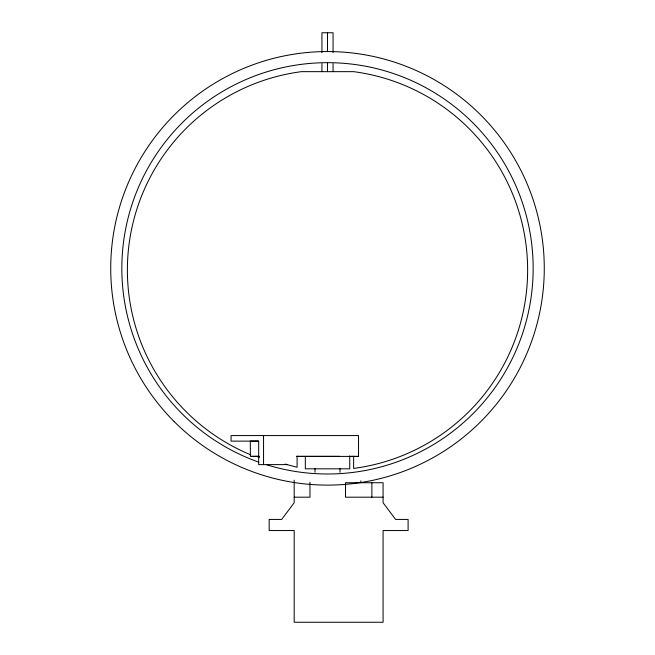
<?xml version="1.0" encoding="UTF-8"?>
<svg xmlns="http://www.w3.org/2000/svg" width="655" height="655" viewBox="0 0 655 655"><rect width="100%" height="100%" fill="white"/><g stroke="black" fill="none" stroke-linecap="round" stroke-linejoin="round"><path stroke-width="0.98" d="M353.618 456.412L358.531 456.412L358.531 435.567L231.059 435.567L231.059 441.126L258.676 441.126L258.676 464.616L287.152 464.616M349.336 456.42L353.872 456.347M258.463 441.052L250.325 441.052L250.325 456.339L259.028 456.339M296.715 456.339L339.478 456.339M259.552 456.412L252.183 456.412L254.091 456.412M297.1 456.404L358.531 456.412M294.185 497.186L309.971 497.186L309.971 482.195M383.085 497.186L345.488 497.186L345.488 482.735L383.085 482.735L383.085 502.745L395.587 519.423L408.098 519.423L408.098 530.542L383.085 530.542L383.085 622.25L294.185 622.25L294.185 530.542L269.172 530.542L269.172 519.423L281.683 519.423L294.185 502.745L294.185 480.18M255.835 456.224L259.495 457.206M285.179 464.092L297.1 467.285L297.1 456.109M371.884 482.735L371.884 497.186M360.815 480.885L360.815 482.735M353.618 456.265L353.618 468.431A200.094 200.094 0 0 0 353.618 71.657L301.382 71.657A200.094 200.094 0 0 0 250.922 454.914M349.729 455.929L349.729 468.824L305.328 468.824L305.328 456.339M339.994 468.35L339.994 472.271M333.059 52.703L333.059 32.75L321.941 32.75L321.941 52.703M333.059 63.674L333.059 71.657M327.5 32.75L327.5 51.704M327.5 62.675L327.5 71.657M321.941 63.674L321.941 71.657M315.006 468.35L315.006 472.271M263.547 435.567L263.547 464.616M258.807 462.176A205.654 205.654 0 0 1 191.923 113.692A205.654 205.654 0 0 1 528.667 225.59A205.654 205.654 0 0 1 266.519 464.739M174.222 421.615A216.772 216.772 0 0 0 536.887 324.438A216.772 216.772 0 0 0 271.391 58.942A216.772 216.772 0 0 0 174.222 421.615"/></g></svg>
